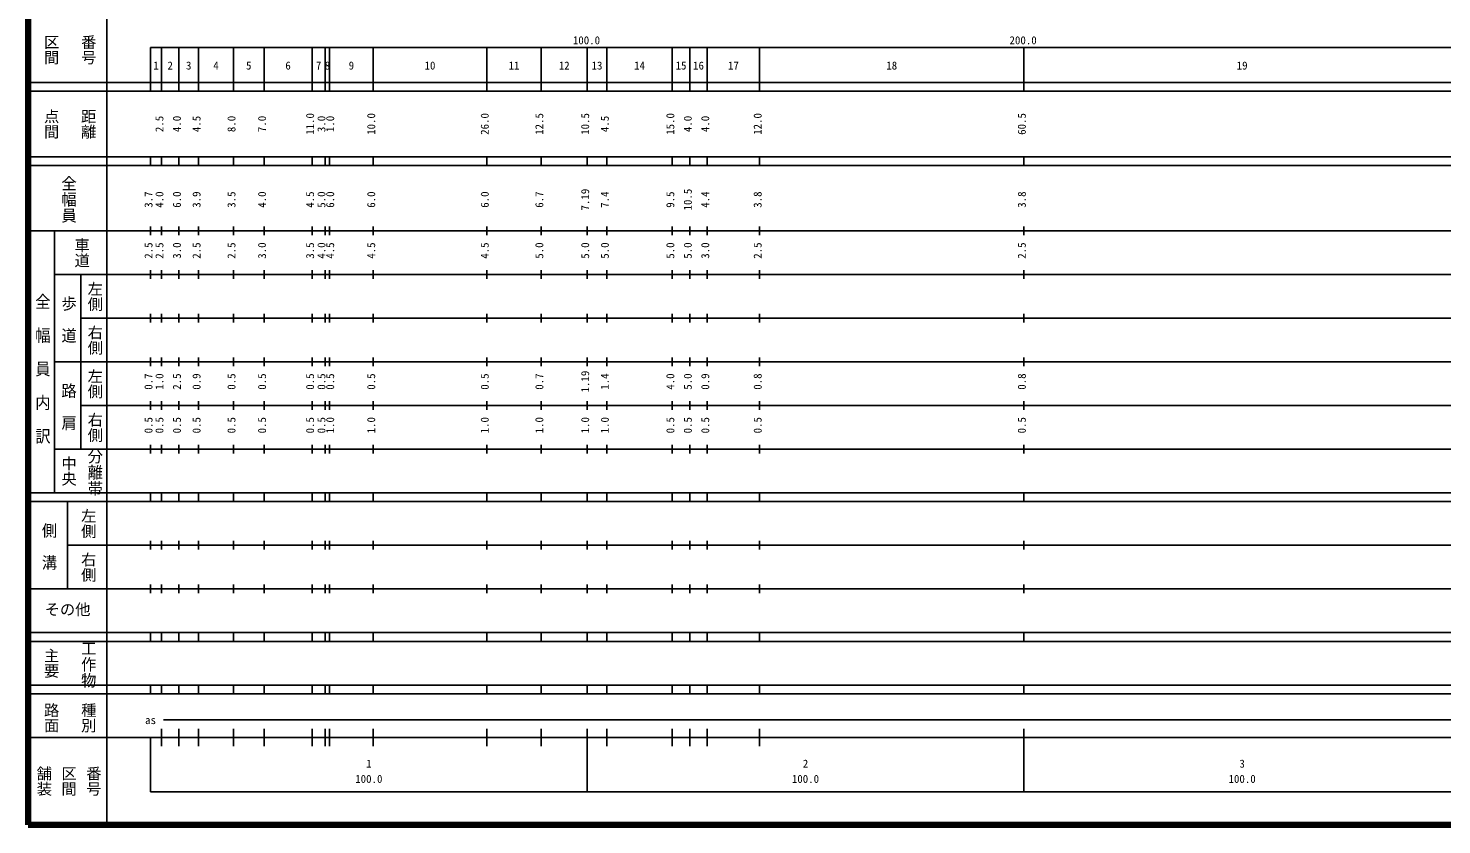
# Model space of a CAD drawing. Units: millimetres on the paper. Extents: x 40 to 680, y 20 to 380.
# Drawn here: x 40 to 363.7, y 20 to 202.4 of the extents above; entities that cross this region are included whole.
import ezdxf
from ezdxf.enums import TextEntityAlignment as Align

# ---------------------------------------------------------------- set-up
doc = ezdxf.new("R2010")
doc.units = ezdxf.units.MM
doc.layers.add('M-TTL', color=2, linetype='Continuous', lineweight=140)
doc.layers.add('M-TTL-BAND', color=7, linetype='Continuous', lineweight=25)
doc.styles.add('@ＭＳ ゴシック', font='')
doc.styles.add('ＭＳ ゴシック', font='')
doc.styles.get('@ＭＳ ゴシック').set_extended_font_data('@MS Gothic')
doc.styles.get('ＭＳ ゴシック').set_extended_font_data('MS Gothic')

msp = doc.modelspace()

# ---------------------------------------------------------------- linework, layer by layer
at = {"layer": 'M-TTL'}
for p, q in [((40, 380), (40, 20)), ((40, 20), (680, 20))]:
    msp.add_line(p, q, dxfattribs=at)
at = {"layer": 'M-TTL-BAND'}
for p, q in [((58, 370), (58, 20)), ((68, 198), (579, 198)), ((68, 198), (68, 188)), ((70.5, 188), (70.5, 198)), ((74.5, 188), (74.5, 198)), ((79, 188), (79, 198)), ((87, 188), (87, 198)), ((94, 188), (94, 198)), ((105, 188), (105, 198)), ((108, 188), (108, 198)), ((109, 188), (109, 198)), ((119, 188), (119, 198)), ((145, 188), (145, 198)), ((157.5, 188), (157.5, 198)), ((168, 188), (168, 198)), ((172.5, 188), (172.5, 198)), ((187.5, 188), (187.5, 198)), ((191.5, 188), (191.5, 198)), ((195.5, 188), (195.5, 198)), ((207.5, 188), (207.5, 198)), ((268, 188), (268, 198)), ((40, 190), (579, 190)), ((40, 188), (579, 188)), ((40, 173), (579, 173)), ((68, 171), (68, 173)), ((70.5, 171), (70.5, 173)), ((74.5, 171), (74.5, 173)), ((79, 171), (79, 173)), ((87, 171), (87, 173)), ((94, 171), (94, 173)), ((105, 171), (105, 173)), ((108, 171), (108, 173)), ((109, 171), (109, 173)), ((119, 171), (119, 173)), ((145, 171), (145, 173)), ((157.5, 171), (157.5, 173)), ((168, 171), (168, 173)), ((172.5, 171), (172.5, 173)), ((187.5, 171), (187.5, 173)), ((191.5, 171), (191.5, 173)), ((195.5, 171), (195.5, 173)), ((207.5, 171), (207.5, 173)), ((268, 171), (268, 173)), ((40, 171), (579, 171)), ((40, 156), (579, 156)), ((46, 96), (46, 156)), ((68, 155), (68, 157)), ((70.5, 155), (70.5, 157)), ((74.5, 155), (74.5, 157)), ((79, 155), (79, 157)), ((87, 155), (87, 157)), ((94, 155), (94, 157)), ((105, 155), (105, 157)), ((108, 155), (108, 157)), ((109, 155), (109, 157)), ((119, 155), (119, 157)), ((145, 155), (145, 157)), ((157.5, 155), (157.5, 157)), ((168, 155), (168, 157)), ((172.5, 155), (172.5, 157)), ((187.5, 155), (187.5, 157)), ((191.5, 155), (191.5, 157)), ((195.5, 155), (195.5, 157)), ((207.5, 155), (207.5, 157)), ((268, 155), (268, 157)), ((46, 146), (579, 146)), ((52, 146), (52, 106)), ((68, 145), (68, 147)), ((70.5, 145), (70.5, 147)), ((74.5, 145), (74.5, 147)), ((79, 145), (79, 147)), ((87, 145), (87, 147)), ((94, 145), (94, 147)), ((105, 145), (105, 147)), ((108, 145), (108, 147)), ((109, 145), (109, 147)), ((119, 145), (119, 147)), ((145, 145), (145, 147)), ((157.5, 145), (157.5, 147)), ((168, 145), (168, 147)), ((172.5, 145), (172.5, 147)), ((187.5, 145), (187.5, 147)), ((191.5, 145), (191.5, 147)), ((195.5, 145), (195.5, 147)), ((207.5, 145), (207.5, 147)), ((268, 145), (268, 147)), ((52, 136), (579, 136)), ((68, 135), (68, 137)), ((70.5, 135), (70.5, 137)), ((74.5, 135), (74.5, 137)), ((79, 135), (79, 137)), ((87, 135), (87, 137)), ((94, 135), (94, 137)), ((105, 135), (105, 137)), ((108, 135), (108, 137)), ((109, 135), (109, 137)), ((119, 135), (119, 137)), ((145, 135), (145, 137)), ((157.5, 135), (157.5, 137)), ((168, 135), (168, 137)), ((172.5, 135), (172.5, 137)), ((187.5, 135), (187.5, 137)), ((191.5, 135), (191.5, 137)), ((195.5, 135), (195.5, 137)), ((207.5, 135), (207.5, 137)), ((268, 135), (268, 137)), ((68, 125), (68, 127)), ((70.5, 125), (70.5, 127)), ((74.5, 125), (74.5, 127)), ((79, 125), (79, 127)), ((87, 125), (87, 127)), ((94, 125), (94, 127)), ((105, 125), (105, 127)), ((108, 125), (108, 127)), ((109, 125), (109, 127)), ((119, 125), (119, 127)), ((145, 125), (145, 127)), ((157.5, 125), (157.5, 127)), ((168, 125), (168, 127)), ((172.5, 125), (172.5, 127)), ((187.5, 125), (187.5, 127)), ((191.5, 125), (191.5, 127)), ((195.5, 125), (195.5, 127)), ((207.5, 125), (207.5, 127)), ((268, 125), (268, 127)), ((46, 126), (579, 126)), ((68, 115), (68, 117)), ((70.5, 115), (70.5, 117)), ((74.5, 115), (74.5, 117)), ((79, 115), (79, 117)), ((87, 115), (87, 117)), ((94, 115), (94, 117)), ((105, 115), (105, 117)), ((108, 115), (108, 117)), ((109, 115), (109, 117)), ((119, 115), (119, 117)), ((145, 115), (145, 117)), ((157.5, 115), (157.5, 117)), ((168, 115), (168, 117)), ((172.5, 115), (172.5, 117)), ((187.5, 115), (187.5, 117)), ((191.5, 115), (191.5, 117)), ((195.5, 115), (195.5, 117)), ((207.5, 115), (207.5, 117)), ((268, 115), (268, 117)), ((52, 116), (579, 116)), ((68, 105), (68, 107)), ((70.5, 105), (70.5, 107)), ((74.5, 105), (74.5, 107)), ((79, 105), (79, 107)), ((87, 105), (87, 107)), ((94, 105), (94, 107)), ((105, 105), (105, 107)), ((108, 105), (108, 107)), ((109, 105), (109, 107)), ((119, 105), (119, 107)), ((145, 105), (145, 107)), ((157.5, 105), (157.5, 107)), ((168, 105), (168, 107)), ((172.5, 105), (172.5, 107)), ((187.5, 105), (187.5, 107)), ((191.5, 105), (191.5, 107)), ((195.5, 105), (195.5, 107)), ((207.5, 105), (207.5, 107)), ((268, 105), (268, 107)), ((46, 106), (579, 106)), ((40, 96), (579, 96)), ((40, 94), (579, 94)), ((49, 94), (49, 74)), ((68, 94), (68, 96)), ((70.5, 94), (70.5, 96)), ((74.5, 94), (74.5, 96)), ((79, 94), (79, 96)), ((87, 94), (87, 96)), ((94, 94), (94, 96)), ((105, 94), (105, 96)), ((108, 94), (108, 96)), ((109, 94), (109, 96)), ((119, 94), (119, 96)), ((145, 94), (145, 96)), ((157.5, 94), (157.5, 96)), ((168, 94), (168, 96)), ((172.5, 94), (172.5, 96)), ((187.5, 94), (187.5, 96)), ((191.5, 94), (191.5, 96)), ((195.5, 94), (195.5, 96)), ((207.5, 94), (207.5, 96)), ((268, 94), (268, 96)), ((68, 83), (68, 85)), ((70.5, 83), (70.5, 85)), ((74.5, 83), (74.5, 85)), ((79, 83), (79, 85)), ((87, 83), (87, 85)), ((94, 83), (94, 85)), ((105, 83), (105, 85)), ((108, 83), (108, 85)), ((109, 83), (109, 85)), ((119, 83), (119, 85)), ((145, 83), (145, 85)), ((157.5, 83), (157.5, 85)), ((168, 83), (168, 85)), ((172.5, 83), (172.5, 85)), ((187.5, 83), (187.5, 85)), ((191.5, 83), (191.5, 85)), ((195.5, 83), (195.5, 85)), ((207.5, 83), (207.5, 85)), ((268, 83), (268, 85)), ((49, 84), (579, 84)), ((68, 73), (68, 75)), ((70.5, 73), (70.5, 75)), ((74.5, 73), (74.5, 75)), ((79, 73), (79, 75)), ((87, 73), (87, 75)), ((94, 73), (94, 75)), ((105, 73), (105, 75)), ((108, 73), (108, 75)), ((109, 73), (109, 75)), ((119, 73), (119, 75)), ((145, 73), (145, 75)), ((157.5, 73), (157.5, 75)), ((168, 73), (168, 75)), ((172.5, 73), (172.5, 75)), ((187.5, 73), (187.5, 75)), ((191.5, 73), (191.5, 75)), ((195.5, 73), (195.5, 75)), ((207.5, 73), (207.5, 75)), ((268, 73), (268, 75)), ((40, 74), (579, 74)), ((40, 64), (579, 64)), ((40, 62), (579, 62)), ((68, 62), (68, 64)), ((70.5, 62), (70.5, 64)), ((74.5, 62), (74.5, 64)), ((79, 62), (79, 64)), ((87, 62), (87, 64)), ((94, 62), (94, 64)), ((105, 62), (105, 64)), ((108, 62), (108, 64)), ((109, 62), (109, 64)), ((119, 62), (119, 64)), ((145, 62), (145, 64)), ((157.5, 62), (157.5, 64)), ((168, 62), (168, 64)), ((172.5, 62), (172.5, 64)), ((187.5, 62), (187.5, 64)), ((191.5, 62), (191.5, 64)), ((195.5, 62), (195.5, 64)), ((207.5, 62), (207.5, 64)), ((268, 62), (268, 64)), ((40, 52), (579, 52)), ((68, 50), (68, 52)), ((70.5, 50), (70.5, 52)), ((74.5, 50), (74.5, 52)), ((79, 50), (79, 52)), ((87, 50), (87, 52)), ((94, 50), (94, 52)), ((105, 50), (105, 52)), ((108, 50), (108, 52)), ((109, 50), (109, 52)), ((119, 50), (119, 52)), ((145, 50), (145, 52)), ((157.5, 50), (157.5, 52)), ((168, 50), (168, 52)), ((172.5, 50), (172.5, 52)), ((187.5, 50), (187.5, 52)), ((191.5, 50), (191.5, 52)), ((195.5, 50), (195.5, 52)), ((207.5, 50), (207.5, 52)), ((268, 50), (268, 52)), ((40, 50), (579, 50)), ((71, 44), (565, 44)), ((40, 40), (579, 40)), ((68, 40), (68, 27.5)), ((70.5, 38), (70.5, 42)), ((74.5, 38), (74.5, 42)), ((79, 38), (79, 42)), ((87, 38), (87, 42)), ((94, 38), (94, 42)), ((105, 38), (105, 42)), ((108, 38), (108, 42)), ((109, 38), (109, 42)), ((119, 38), (119, 42)), ((145, 38), (145, 42)), ((157.5, 38), (157.5, 42)), ((168, 27.5), (168, 42)), ((172.5, 38), (172.5, 42)), ((187.5, 38), (187.5, 42)), ((191.5, 38), (191.5, 42)), ((195.5, 38), (195.5, 42)), ((207.5, 38), (207.5, 42)), ((268, 27.5), (268, 42)), ((68, 27.5), (579, 27.5))]:
    msp.add_line(p, q, dxfattribs=at)

# ---------------------------------------------------------------- texts
for s, height, rotation, style, p in [('番号', 2.566, 270, '@ＭＳ ゴシック', (51.75, 201)), ('区間', 2.566, 270, '@ＭＳ ゴシック', (43.25, 201)), ('点間', 2.566, 270, '@ＭＳ ゴシック', (43.25, 184)), ('距離', 2.566, 270, '@ＭＳ ゴシック', (51.75, 184)), ('2.5', 1.833, 90, 'ＭＳ ゴシック', (71.5, 178.625)), ('4.0', 1.833, 90, 'ＭＳ ゴシック', (75.5, 178.625)), ('4.5', 1.833, 90, 'ＭＳ ゴシック', (80, 178.625)), ('8.0', 1.833, 90, 'ＭＳ ゴシック', (88, 178.625)), ('7.0', 1.833, 90, 'ＭＳ ゴシック', (95, 178.625)), ('11.0', 1.833, 90, 'ＭＳ ゴシック', (106, 178)), ('3.0', 1.833, 90, 'ＭＳ ゴシック', (108.6, 178.625)), ('1.0', 1.833, 90, 'ＭＳ ゴシック', (110.6, 178.625)), ('10.0', 1.833, 90, 'ＭＳ ゴシック', (120, 178)), ('26.0', 1.833, 90, 'ＭＳ ゴシック', (146, 178)), ('12.5', 1.833, 90, 'ＭＳ ゴシック', (158.5, 178)), ('10.5', 1.833, 90, 'ＭＳ ゴシック', (169, 178)), ('4.5', 1.833, 90, 'ＭＳ ゴシック', (173.5, 178.625)), ('15.0', 1.833, 90, 'ＭＳ ゴシック', (188.5, 178)), ('4.0', 1.833, 90, 'ＭＳ ゴシック', (192.5, 178.625)), ('4.0', 1.833, 90, 'ＭＳ ゴシック', (196.5, 178.625)), ('12.0', 1.833, 90, 'ＭＳ ゴシック', (208.5, 178)), ('60.5', 1.833, 90, 'ＭＳ ゴシック', (269, 178)), ('7.19', 1.833, 90, 'ＭＳ ゴシック', (169, 160.674)), ('10.5', 1.833, 90, 'ＭＳ ゴシック', (192.5, 160.674)), ('3.7', 1.833, 90, 'ＭＳ ゴシック', (69, 161.299)), ('4.0', 1.833, 90, 'ＭＳ ゴシック', (71.5, 161.299)), ('6.0', 1.833, 90, 'ＭＳ ゴシック', (75.5, 161.299)), ('3.9', 1.833, 90, 'ＭＳ ゴシック', (80, 161.299)), ('3.5', 1.833, 90, 'ＭＳ ゴシック', (88, 161.299)), ('4.0', 1.833, 90, 'ＭＳ ゴシック', (95, 161.299)), ('4.5', 1.833, 90, 'ＭＳ ゴシック', (106, 161.299)), ('5.0', 1.833, 90, 'ＭＳ ゴシック', (108.6, 161.299)), ('6.0', 1.833, 90, 'ＭＳ ゴシック', (110.6, 161.299)), ('6.0', 1.833, 90, 'ＭＳ ゴシック', (120, 161.299)), ('6.0', 1.833, 90, 'ＭＳ ゴシック', (146, 161.299)), ('6.7', 1.833, 90, 'ＭＳ ゴシック', (158.5, 161.299)), ('7.4', 1.833, 90, 'ＭＳ ゴシック', (173.5, 161.299)), ('9.5', 1.833, 90, 'ＭＳ ゴシック', (188.5, 161.299)), ('4.4', 1.833, 90, 'ＭＳ ゴシック', (196.5, 161.299)), ('3.8', 1.833, 90, 'ＭＳ ゴシック', (208.5, 161.299)), ('3.8', 1.833, 90, 'ＭＳ ゴシック', (269, 161.299)), ('車道', 2.566, 270, '@ＭＳ ゴシック', (50.25, 154.5)), ('2.5', 1.833, 90, 'ＭＳ ゴシック', (69, 149.625)), ('2.5', 1.833, 90, 'ＭＳ ゴシック', (71.5, 149.625)), ('3.0', 1.833, 90, 'ＭＳ ゴシック', (75.5, 149.625)), ('2.5', 1.833, 90, 'ＭＳ ゴシック', (80, 149.625)), ('2.5', 1.833, 90, 'ＭＳ ゴシック', (88, 149.625)), ('3.0', 1.833, 90, 'ＭＳ ゴシック', (95, 149.625)), ('3.5', 1.833, 90, 'ＭＳ ゴシック', (106, 149.625)), ('4.0', 1.833, 90, 'ＭＳ ゴシック', (108.6, 149.625)), ('4.5', 1.833, 90, 'ＭＳ ゴシック', (110.6, 149.625)), ('4.5', 1.833, 90, 'ＭＳ ゴシック', (120, 149.625)), ('4.5', 1.833, 90, 'ＭＳ ゴシック', (146, 149.625)), ('5.0', 1.833, 90, 'ＭＳ ゴシック', (158.5, 149.625)), ('5.0', 1.833, 90, 'ＭＳ ゴシック', (169, 149.625)), ('5.0', 1.833, 90, 'ＭＳ ゴシック', (173.5, 149.625)), ('5.0', 1.833, 90, 'ＭＳ ゴシック', (188.5, 149.625)), ('5.0', 1.833, 90, 'ＭＳ ゴシック', (192.5, 149.625)), ('3.0', 1.833, 90, 'ＭＳ ゴシック', (196.5, 149.625)), ('2.5', 1.833, 90, 'ＭＳ ゴシック', (208.5, 149.625)), ('2.5', 1.833, 90, 'ＭＳ ゴシック', (269, 149.625)), ('左側', 2.566, 270, '@ＭＳ ゴシック', (53.25, 144.5)), ('右側', 2.566, 270, '@ＭＳ ゴシック', (53.25, 134.5)), ('左側', 2.566, 270, '@ＭＳ ゴシック', (53.25, 124.5)), ('0.7', 1.833, 90, 'ＭＳ ゴシック', (69, 119.625)), ('1.0', 1.833, 90, 'ＭＳ ゴシック', (71.5, 119.625)), ('2.5', 1.833, 90, 'ＭＳ ゴシック', (75.5, 119.625)), ('0.9', 1.833, 90, 'ＭＳ ゴシック', (80, 119.625)), ('0.5', 1.833, 90, 'ＭＳ ゴシック', (88, 119.625)), ('0.5', 1.833, 90, 'ＭＳ ゴシック', (95, 119.625)), ('0.5', 1.833, 90, 'ＭＳ ゴシック', (106, 119.625)), ('0.5', 1.833, 90, 'ＭＳ ゴシック', (108.6, 119.625)), ('0.5', 1.833, 90, 'ＭＳ ゴシック', (110.6, 119.625)), ('0.5', 1.833, 90, 'ＭＳ ゴシック', (120, 119.625)), ('0.5', 1.833, 90, 'ＭＳ ゴシック', (146, 119.625)), ('0.7', 1.833, 90, 'ＭＳ ゴシック', (158.5, 119.625)), ('1.19', 1.833, 90, 'ＭＳ ゴシック', (169, 119)), ('1.4', 1.833, 90, 'ＭＳ ゴシック', (173.5, 119.625)), ('4.0', 1.833, 90, 'ＭＳ ゴシック', (188.5, 119.625)), ('5.0', 1.833, 90, 'ＭＳ ゴシック', (192.5, 119.625)), ('0.9', 1.833, 90, 'ＭＳ ゴシック', (196.5, 119.625)), ('0.8', 1.833, 90, 'ＭＳ ゴシック', (208.5, 119.625)), ('0.8', 1.833, 90, 'ＭＳ ゴシック', (269, 119.625)), ('右側', 2.566, 270, '@ＭＳ ゴシック', (53.25, 114.5)), ('0.5', 1.833, 90, 'ＭＳ ゴシック', (69, 109.625)), ('0.5', 1.833, 90, 'ＭＳ ゴシック', (71.5, 109.625)), ('0.5', 1.833, 90, 'ＭＳ ゴシック', (75.5, 109.625)), ('0.5', 1.833, 90, 'ＭＳ ゴシック', (80, 109.625)), ('0.5', 1.833, 90, 'ＭＳ ゴシック', (88, 109.625)), ('0.5', 1.833, 90, 'ＭＳ ゴシック', (95, 109.625)), ('0.5', 1.833, 90, 'ＭＳ ゴシック', (106, 109.625)), ('0.5', 1.833, 90, 'ＭＳ ゴシック', (108.6, 109.625)), ('1.0', 1.833, 90, 'ＭＳ ゴシック', (110.6, 109.625)), ('1.0', 1.833, 90, 'ＭＳ ゴシック', (120, 109.625)), ('1.0', 1.833, 90, 'ＭＳ ゴシック', (146, 109.625)), ('1.0', 1.833, 90, 'ＭＳ ゴシック', (158.5, 109.625)), ('1.0', 1.833, 90, 'ＭＳ ゴシック', (169, 109.625)), ('1.0', 1.833, 90, 'ＭＳ ゴシック', (173.5, 109.625)), ('0.5', 1.833, 90, 'ＭＳ ゴシック', (188.5, 109.625)), ('0.5', 1.833, 90, 'ＭＳ ゴシック', (192.5, 109.625)), ('0.5', 1.833, 90, 'ＭＳ ゴシック', (196.5, 109.625)), ('0.5', 1.833, 90, 'ＭＳ ゴシック', (208.5, 109.625)), ('0.5', 1.833, 90, 'ＭＳ ゴシック', (269, 109.625)), ('中央', 2.566, 270, '@ＭＳ ゴシック', (47.25, 104.5)), ('左側', 2.566, 270, '@ＭＳ ゴシック', (51.75, 92.5)), ('右側', 2.566, 270, '@ＭＳ ゴシック', (51.75, 82.5)), ('主要', 2.566, 270, '@ＭＳ ゴシック', (43.25, 60.5)), ('路面', 2.566, 270, '@ＭＳ ゴシック', (43.25, 48)), ('種別', 2.566, 270, '@ＭＳ ゴシック', (51.75, 48)), ('舗装', 2.566, 270, '@ＭＳ ゴシック', (41.583, 33.5)), ('区間', 2.566, 270, '@ＭＳ ゴシック', (47.25, 33.5)), ('番号', 2.566, 270, '@ＭＳ ゴシック', (52.917, 33.5))]:
    msp.add_text(s, height=height, rotation=rotation, dxfattribs=dict(at, style=style)).set_placement(p, align=Align.BOTTOM_LEFT)
at = {"layer": 'M-TTL-BAND', "style": 'ＭＳ ゴシック'}
for s, height, p in [('100.0', 1.833, (164.719, 198.195)), ('200.0', 1.833, (264.719, 198.195)), ('1', 1.833, (68.625, 192.405)), ('2', 1.833, (71.875, 192.405)), ('3', 1.833, (76.125, 192.405)), ('4', 1.833, (82.375, 192.405)), ('5', 1.833, (89.875, 192.405)), ('6', 1.833, (98.875, 192.405)), ('7', 1.833, (105.875, 192.405)), ('8', 1.833, (107.875, 192.405)), ('9', 1.833, (113.375, 192.405)), ('10', 1.833, (130.75, 192.405)), ('11', 1.833, (150, 192.405)), ('12', 1.833, (161.5, 192.405)), ('13', 1.833, (169, 192.405)), ('14', 1.833, (178.75, 192.405)), ('15', 1.833, (188.25, 192.405)), ('16', 1.833, (192.25, 192.405)), ('17', 1.833, (200.25, 192.405)), ('18', 1.833, (236.5, 192.405)), ('19', 1.833, (316.75, 192.405)), ('その他', 2.566, (43.75, 67.25)), ('as', 1.833, (66.75, 42.5)), ('1', 1.833, (117.375, 32.523)), ('2', 1.833, (217.375, 32.523)), ('3', 1.833, (317.375, 32.523)), ('100.0', 1.833, (114.875, 29.033)), ('100.0', 1.833, (214.875, 29.033)), ('100.0', 1.833, (314.875, 29.033))]:
    msp.add_text(s, height=height, dxfattribs=at).set_placement(p, align=Align.BOTTOM_LEFT)
at = {"layer": 'M-TTL-BAND', "style": '@ＭＳ ゴシック'}
for s, width, p in [('全幅員', 1.05, (47.25, 168.75)), ('全\u3000幅\u3000員\u3000内\u3000訳', 1.1, (41.25, 141.75)), ('歩\u3000道', 1.05, (47.25, 141.25)), ('路\u3000肩', 1.05, (47.25, 121.25)), ('分離帯', 1.05, (53.25, 106.25)), ('側\u3000溝', 1.05, (42.75, 89.25)), ('工作物', 1.05, (51.75, 62.25))]:
    msp.add_text(s, height=2.566, rotation=270, dxfattribs=dict(at, width=width)).set_placement(p, align=Align.BOTTOM_LEFT)

doc.saveas('drawing.dxf')
